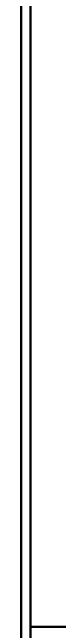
# Model space of a CAD drawing. Header units: millimetres. Extents: x 44692 to 174433, y -26273 to 14445.
# Drawn here: x 131126 to 131540, y -11451 to -4805 of the extents above; entities that cross this region are included whole.
import ezdxf

# ---------------------------------------------------------------- set-up
doc = ezdxf.new("R2010")
doc.units = ezdxf.units.MM
doc.header["$LTSCALE"] = 100
doc.layers.add('Paredes', color=7, linetype='Continuous', lineweight=50)

msp = doc.modelspace()

# ---------------------------------------------------------------- linework, layer by layer
at = {"layer": 'Paredes'}
for p, q in [((131225.573, -11003.228), (131225.573, 10675.327)), ((131225.573, -11547.167), (131225.573, -11003.228)), ((139620.003, -11401.309), (131225.573, -11401.309))]:
    msp.add_line(p, q, dxfattribs=at)
at = {"layer": 'Paredes', "color": 0}
for p, q in [((131125.573, -13788.845), (131125.573, -1424.673)), ((139620.003, -11401.309), (131225.573, -11401.309))]:
    msp.add_line(p, q, dxfattribs=at)

doc.saveas('drawing.dxf')
